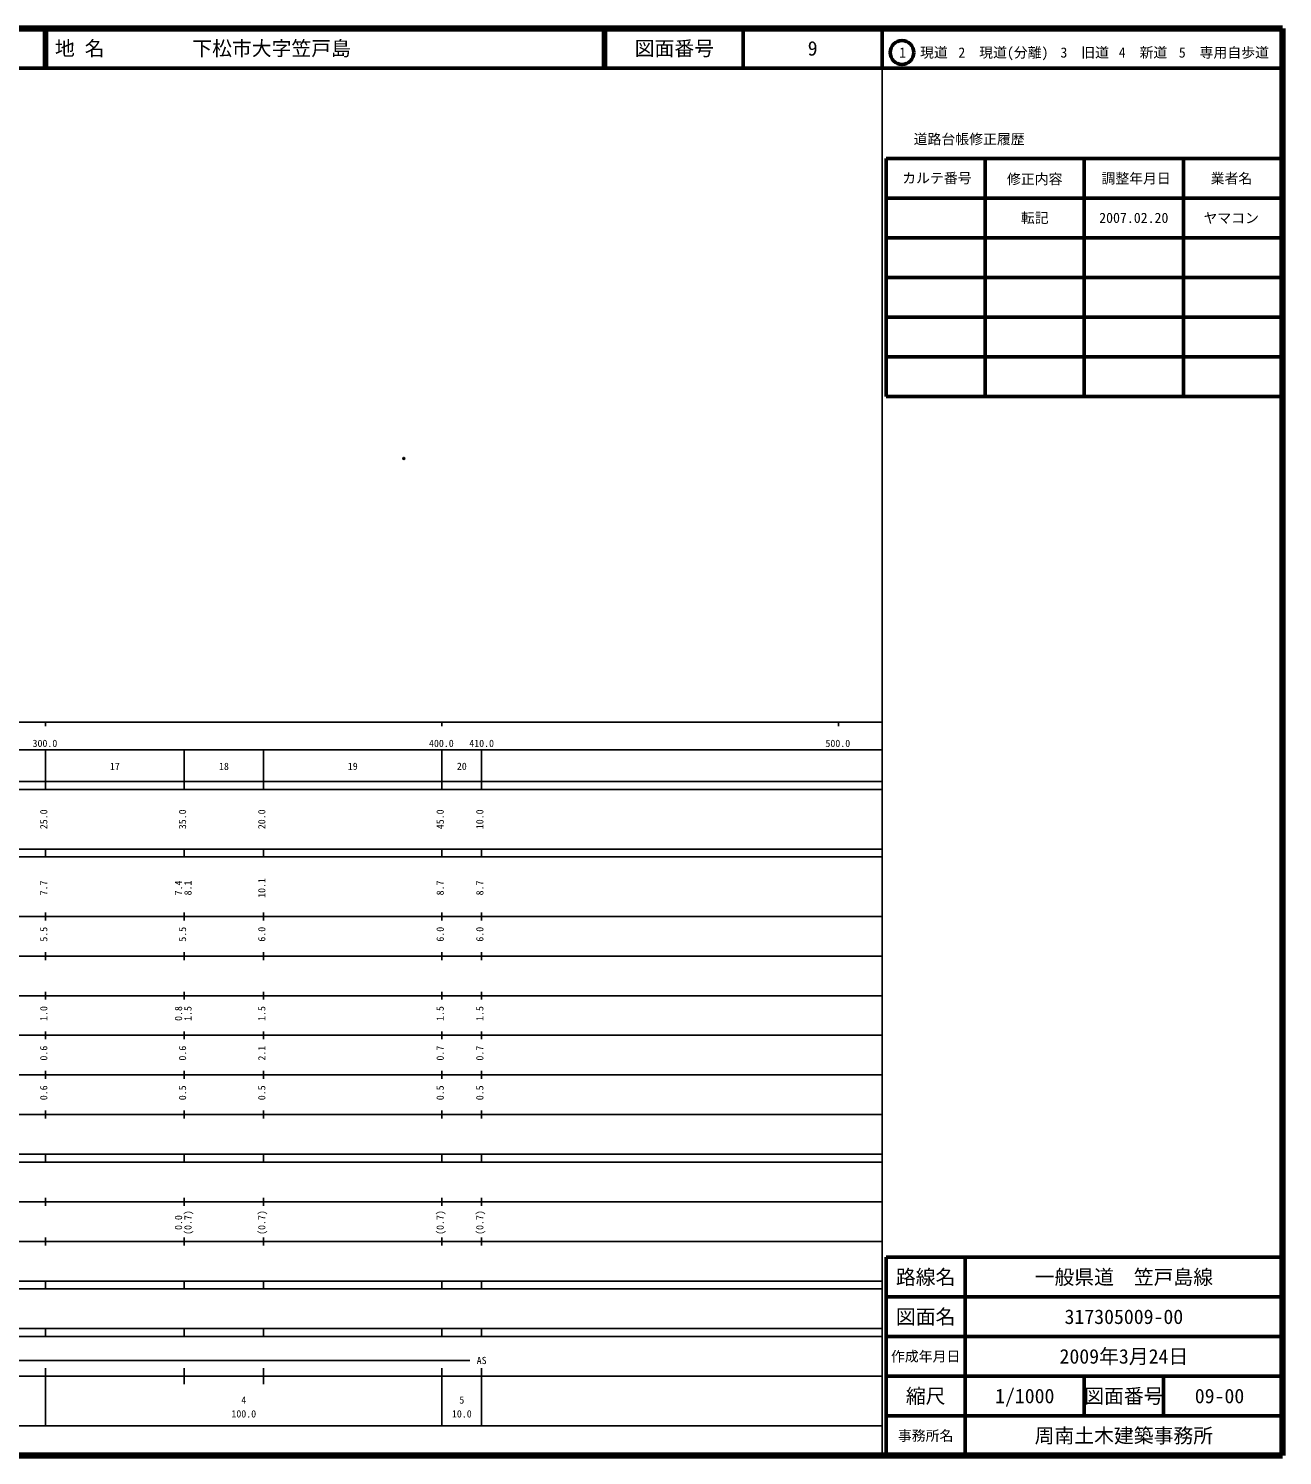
# Model space of a CAD drawing. Units: millimetres on the paper. Extents: x 40 to 680, y 20 to 380.
# Drawn here: x 363.7 to 680, y 20 to 380 of the extents above; entities that cross this region are included whole.
import ezdxf
from ezdxf.enums import TextEntityAlignment as Align

# ---------------------------------------------------------------- set-up
doc = ezdxf.new("R2010")
doc.units = ezdxf.units.MM
doc.header["$PDMODE"] = 32
doc.header["$PDSIZE"] = 0.5
doc.layers.add('M-OTRS', color=6, linetype='Continuous')
doc.layers.add('M-TTL-TXT', color=7, linetype='Continuous')
for name, color, linetype, lineweight in [('M-TTL', 2, 'Continuous', 140), ('M-TTL-BAND', 7, 'Continuous', 25), ('M-TTL-FRAM', 2, 'Continuous', 50), ('M-TTL-LINE', 7, 'Continuous', 50)]:
    doc.layers.add(name, color=color, linetype=linetype, lineweight=lineweight)
doc.styles.add('ＭＳ ゴシック', font='')
doc.styles.get('ＭＳ ゴシック').set_extended_font_data('MS Gothic')

msp = doc.modelspace()

# ---------------------------------------------------------------- linework, layer by layer
at = {"layer": 'M-OTRS'}
msp.add_point((458.361, 271.531), dxfattribs=at)
at = {"layer": 'M-TTL'}
for p, q in [((680, 380), (40, 380)), ((680, 20), (680, 380)), ((40, 20), (680, 20))]:
    msp.add_line(p, q, dxfattribs=at)
at = {"layer": 'M-TTL-BAND'}
for p, q in [((579, 20), (579, 370)), ((40, 205), (579, 205)), ((368, 205), (368, 204)), ((468, 205), (468, 204)), ((568, 205), (568, 204)), ((68, 198), (579, 198)), ((368, 188), (368, 198)), ((403, 188), (403, 198)), ((423, 188), (423, 198)), ((468, 188), (468, 198)), ((478, 188), (478, 198)), ((40, 190), (579, 190)), ((40, 188), (579, 188)), ((40, 173), (579, 173)), ((368, 171), (368, 173)), ((403, 171), (403, 173)), ((423, 171), (423, 173)), ((468, 171), (468, 173)), ((478, 171), (478, 173)), ((40, 171), (579, 171)), ((40, 156), (579, 156)), ((368, 155), (368, 157)), ((403, 155), (403, 157)), ((423, 155), (423, 157)), ((468, 155), (468, 157)), ((478, 155), (478, 157)), ((46, 146), (579, 146)), ((368, 145), (368, 147)), ((403, 145), (403, 147)), ((423, 145), (423, 147)), ((468, 145), (468, 147)), ((478, 145), (478, 147)), ((368, 135), (368, 137)), ((403, 135), (403, 137)), ((423, 135), (423, 137)), ((468, 135), (468, 137)), ((478, 135), (478, 137)), ((52, 136), (579, 136)), ((46, 126), (579, 126)), ((368, 125), (368, 127)), ((403, 125), (403, 127)), ((423, 125), (423, 127)), ((468, 125), (468, 127)), ((478, 125), (478, 127)), ((52, 116), (579, 116)), ((368, 115), (368, 117)), ((403, 115), (403, 117)), ((423, 115), (423, 117)), ((468, 115), (468, 117)), ((478, 115), (478, 117)), ((46, 106), (579, 106)), ((368, 105), (368, 107)), ((403, 105), (403, 107)), ((423, 105), (423, 107)), ((468, 105), (468, 107)), ((478, 105), (478, 107)), ((40, 96), (579, 96)), ((40, 94), (579, 94)), ((368, 94), (368, 96)), ((403, 94), (403, 96)), ((423, 94), (423, 96)), ((468, 94), (468, 96)), ((478, 94), (478, 96)), ((49, 84), (579, 84)), ((368, 83), (368, 85)), ((403, 83), (403, 85)), ((423, 83), (423, 85)), ((468, 83), (468, 85)), ((478, 83), (478, 85)), ((40, 74), (579, 74)), ((368, 73), (368, 75)), ((403, 73), (403, 75)), ((423, 73), (423, 75)), ((468, 73), (468, 75)), ((478, 73), (478, 75)), ((40, 64), (579, 64)), ((40, 62), (579, 62)), ((368, 62), (368, 64)), ((403, 62), (403, 64)), ((423, 62), (423, 64)), ((468, 62), (468, 64)), ((478, 62), (478, 64)), ((40, 52), (579, 52)), ((368, 50), (368, 52)), ((403, 50), (403, 52)), ((423, 50), (423, 52)), ((468, 50), (468, 52)), ((478, 50), (478, 52)), ((40, 50), (579, 50)), ((71, 44), (475, 44)), ((40, 40), (579, 40)), ((368, 27.5), (368, 42)), ((403, 38), (403, 42)), ((423, 38), (423, 42)), ((468, 27.5), (468, 42)), ((478, 27.5), (478, 42)), ((68, 27.5), (579, 27.5))]:
    msp.add_line(p, q, dxfattribs=at)
at = {"layer": 'M-TTL-FRAM'}
for p, q in [((580, 347.197), (580, 287.197)), ((580, 347.197), (680, 347.197)), ((580, 287.197), (680, 287.197)), ((680, 70), (580, 70)), ((580, 70), (580, 20))]:
    msp.add_line(p, q, dxfattribs=at)
at = {"layer": 'M-TTL-LINE'}
for p, q in [((367.75, 380), (367.75, 370)), ((368.25, 380), (368.25, 370)), ((508.747, 380), (508.747, 370)), ((509.247, 380), (509.247, 370)), ((543.997, 380), (543.997, 370)), ((579, 380), (579, 370)), ((40, 370), (680, 370)), ((605, 347.197), (605, 287.197)), ((630, 347.197), (630, 287.197)), ((655, 347.197), (655, 287.197)), ((580, 337.197), (680, 337.197)), ((580, 327.197), (680, 327.197)), ((580, 317.197), (680, 317.197)), ((580, 307.197), (680, 307.197)), ((580, 297.197), (680, 297.197)), ((600, 70), (600, 20)), ((680, 60), (580, 60)), ((680, 50), (580, 50)), ((680, 40), (580, 40)), ((630, 40), (630, 30)), ((650, 40), (650, 30)), ((680, 30), (580, 30))]:
    msp.add_line(p, q, dxfattribs=at)
msp.add_circle((584.031, 373.958), 3, dxfattribs=at)

# ---------------------------------------------------------------- texts
at = {"layer": 'M-TTL-BAND', "style": 'ＭＳ ゴシック'}
for s, p in [('300.0', (367.844, 198.195)), ('400.0', (467.844, 198.195)), ('410.0', (478, 198.195)), ('500.0', (567.844, 198.195)), ('17', (385.5, 192.405)), ('18', (413, 192.405)), ('19', (445.5, 192.405)), ('20', (473, 192.405)), ('AS', (478, 42.5)), ('4', (418, 32.523)), ('5', (473, 32.523)), ('100.0', (418, 29.033)), ('10.0', (473, 29.033))]:
    msp.add_text(s, height=1.833, dxfattribs=at).set_placement(p, align=Align.BOTTOM_CENTER)
for s, p in [('25.0', (369, 180.5)), ('35.0', (404, 180.5)), ('20.0', (424, 180.5)), ('45.0', (469, 180.5)), ('10.0', (479, 180.5)), ('7.7', (369, 163.174)), ('7.4', (403, 163.174)), ('8.1', (405.37, 163.174)), ('10.1', (424, 163.174)), ('8.7', (469, 163.174)), ('8.7', (479, 163.174)), ('5.5', (369, 151.5)), ('5.5', (404, 151.5)), ('6.0', (424, 151.5)), ('6.0', (469, 151.5)), ('6.0', (479, 151.5)), ('1.0', (369, 131.5)), ('0.8', (403, 131.5)), ('1.5', (405.37, 131.5)), ('1.5', (424, 131.5)), ('1.5', (469, 131.5)), ('1.5', (479, 131.5)), ('0.6', (369, 121.5)), ('0.6', (404, 121.5)), ('2.1', (424, 121.5)), ('0.7', (469, 121.5)), ('0.7', (479, 121.5)), ('0.6', (369, 111.5)), ('0.5', (404, 111.5)), ('0.5', (424, 111.5)), ('0.5', (469, 111.5)), ('0.5', (479, 111.5)), ('0.0', (403, 78.764)), ('(0.7)', (405.37, 78.764)), ('(0.7)', (424, 78.764)), ('(0.7)', (469, 78.764)), ('(0.7)', (479, 78.764))]:
    msp.add_text(s, height=1.833, rotation=90, dxfattribs=at).set_placement(p, align=Align.BOTTOM_CENTER)
at = {"layer": 'M-TTL-TXT', "style": 'ＭＳ ゴシック'}
for s, p in [('地 名', (370.38, 375)), ('下松市大字笠戸島', (405.024, 375))]:
    msp.add_text(s, height=3.666, dxfattribs=at).set_placement(p, align=Align.MIDDLE_LEFT)
for s, height, p in [('図面番号', 3.666, (526.622, 375)), ('9', 3.666, (561.497, 375)), ('1\u3000現道', 2.566, (589.448, 373.958)), ('2\u3000現道(分離)', 2.566, (609.619, 373.958)), ('3\u3000旧道', 2.566, (630.121, 373.958)), ('4\u3000新道', 2.566, (644.824, 373.958)), ('5\u3000専用自歩道', 2.566, (665.228, 373.958)), ('道路台帳修正履歴', 2.566, (600.968, 352.113)), ('カルテ番号', 2.566, (592.839, 342.277)), ('修正内容', 2.566, (617.509, 342.023)), ('調整年月日', 2.566, (643.089, 342.197)), ('業者名', 2.566, (667.134, 342.197)), ('転記', 2.566, (617.5, 332.245)), ('2007.02.20', 2.566, (642.5, 332.245)), ('ヤマコン', 2.566, (667.077, 332.189)), ('路線名', 3.666, (590, 65)), ('路線名', 3.666, (590, 65)), ('一般県道\u3000笠戸島線', 3.666, (640, 65)), ('図面名', 3.666, (590, 55)), ('図面名', 3.666, (590, 55)), ('317305009-00', 3.666, (640, 55)), ('2009年3月24日', 3.666, (640, 45)), ('作成年月日', 2.566, (590, 45)), ('作成年月日', 2.566, (590, 45)), ('縮尺', 3.666, (590, 35)), ('縮尺', 3.666, (590, 35)), ('1/1000', 3.666, (615, 35)), ('図面番号', 3.666, (640, 35)), ('図面番号', 3.666, (640, 35)), ('09-00', 3.666, (664.125, 35)), ('事務所名', 2.566, (590, 25)), ('事務所名', 2.566, (590, 25)), ('周南土木建築事務所', 3.666, (640, 25))]:
    msp.add_text(s, height=height, dxfattribs=at).set_placement(p, align=Align.MIDDLE_CENTER)

doc.saveas('drawing.dxf')
